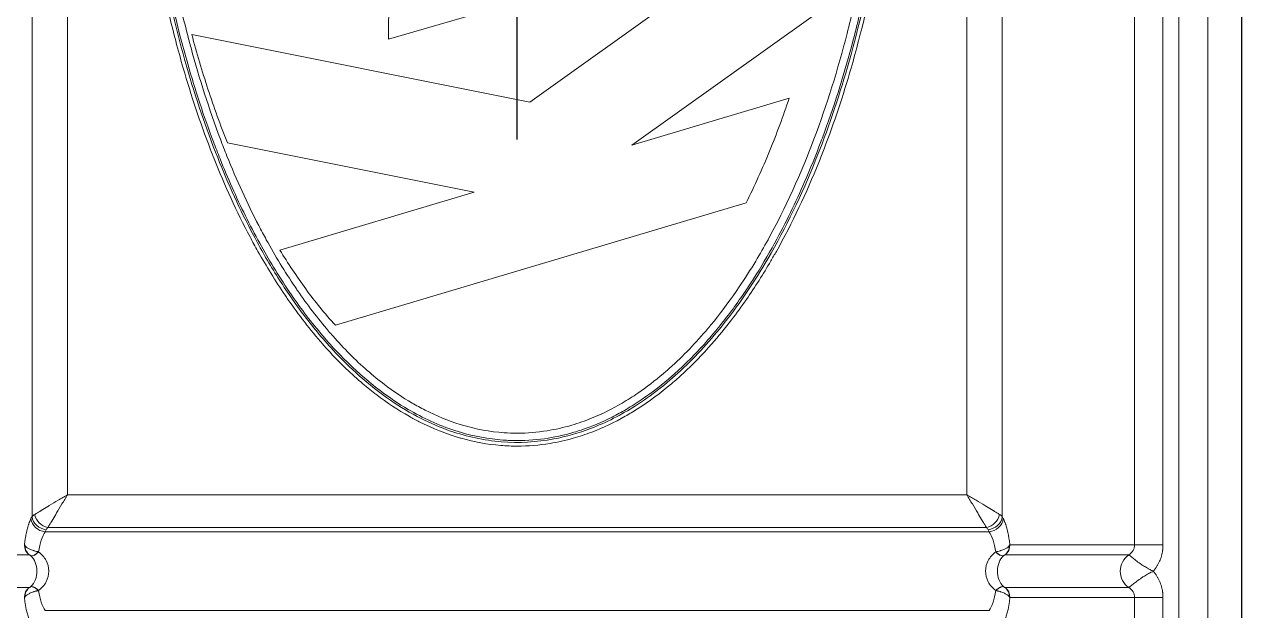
# Model space of a CAD drawing. Header units: millimetres. Extents: x 0 to 1486, y 0 to 1051.
# Drawn here: x 244.79 to 269.74, y 336.79 to 348.81 of the extents above; entities that cross this region are included whole.
import ezdxf

# ---------------------------------------------------------------- set-up
doc = ezdxf.new("R2010")
doc.units = ezdxf.units.MM
doc.header["$LTSCALE"] = 1.25
for name, color, linetype, lineweight, true_color in [('Sichtbare Kanten(DIN)', 7, 'Continuous', 25, 0x262659), ('Sichtbare tangentiale Kanten(DIN)', 7, 'Continuous', 15, 0x1a1a3e), ('Skizziergeometrie(DIN)', 7, 'Continuous', 9, 0x262659)]:
    doc.layers.add(name, color=color, linetype=linetype, lineweight=lineweight, true_color=true_color)

msp = doc.modelspace()

# ---------------------------------------------------------------- linework, layer by layer
at = {"layer": 'Sichtbare Kanten(DIN)'}
msp.add_line((269.738, 411.92), (269.738, 298.796), dxfattribs=at)
for centre, major_axis, ratio, start_param, end_param in [((245.03, 338.136), (0, -0.25), 0.970296, 4.712396, 5.654914), ((264.747, 338.136), (0, -0.25), 0.970296, 0.628271, 1.570789), ((245.077, 338.105), (-0.169, -0.184), 0.314992, 0.703155, 1.240368), ((264.699, 338.105), (0.169, -0.184), 0.314992, 5.042817, 5.580031), ((245.03, 337.061), (0, -0.25), 0.970296, 3.769864, 4.712382), ((245.077, 337.092), (0.169, -0.184), 0.314992, 1.901224, 2.441847), ((264.699, 337.092), (-0.169, -0.184), 0.314992, 3.841338, 4.381961), ((264.747, 337.061), (0, -0.25), 0.970296, 1.570803, 2.513321)]:
    msp.add_ellipse(centre, major_axis=major_axis, ratio=ratio, start_param=start_param, end_param=end_param, dxfattribs=at)
at = {"layer": 'Sichtbare tangentiale Kanten(DIN)'}
for p, q in [((268.454, 299.49), (268.454, 411.227)), ((269.045, 299.49), (269.045, 411.227)), ((267.544, 338.136), (267.544, 372.581)), ((268.126, 338.136), (268.126, 372.581)), ((244.945, 338.718), (244.945, 371.998)), ((264.832, 338.718), (264.832, 371.998)), ((245.672, 339.166), (245.672, 371.55)), ((264.104, 339.166), (264.104, 371.55)), ((245.672, 339.166), (264.104, 339.166)), ((244.945, 338.718), (244.923, 338.676)), ((264.832, 338.718), (264.853, 338.676)), ((245.236, 338.449), (245.214, 338.406)), ((245.214, 338.406), (264.562, 338.406)), ((245.268, 338.492), (264.508, 338.492)), ((264.541, 338.449), (264.562, 338.406)), ((267.544, 338.136), (264.989, 338.136)), ((268.126, 338.136), (267.544, 338.136)), ((242.354, 337.933), (244.887, 337.933)), ((267.423, 337.933), (264.889, 337.933)), ((244.887, 337.263), (242.354, 337.263)), ((264.889, 337.263), (267.423, 337.263)), ((264.989, 337.061), (267.544, 337.061)), ((267.544, 300.979), (267.544, 337.061)), ((267.544, 337.061), (268.126, 337.061)), ((268.126, 300.979), (268.126, 337.061)), ((245.214, 336.79), (264.562, 336.79))]:
    msp.add_line(p, q, dxfattribs=at)
msp.add_arc((267.659, 337.598), 0.41, 125.1797, 234.8203, dxfattribs=at)
for centre, major_axis, ratio, start_param, end_param in [((245.214, 338.676), (0.267, -0.136), 0.876427, 3.667962, 5.132177), ((245.726, 338.666), (-0.803, 0), 0.281851, 5.844325, 6.048636), ((245.236, 338.718), (0.267, -0.136), 0.876427, 3.667962, 5.132177), ((245.268, 338.762), (-0.212, 0.212), 0.822157, 0.88269, 2.258902), ((264.508, 338.762), (-0.212, -0.212), 0.822157, 0.88269, 2.258902), ((264.541, 338.718), (-0.267, -0.136), 0.876427, 1.151008, 2.615224), ((264.562, 338.676), (-0.267, -0.136), 0.876427, 1.151008, 2.615224), ((264.051, 338.666), (0.803, 0), 0.281851, 0.234549, 0.438861), ((245.346, 337.598), (0, 0.9), 0.332438, 0.455273, 1.114572), ((245.761, 338.397), (-0.539, 0), 0.439726, 5.869599, 6.063499), ((264.015, 338.397), (0.539, 0), 0.439726, 0.219686, 0.413587), ((264.431, 337.598), (0, 0.9), 0.332438, 5.168614, 5.827913), ((267.25, 338.136), (0.294, 0), 0.850826, 5.340455, 6.283036), ((245.077, 338.105), (-0.169, -0.184), 0.314992, 0.165941, 0.703155), ((264.699, 338.105), (0.169, -0.184), 0.314992, 5.580031, 6.117244), ((245.077, 337.092), (-0.169, 0.184), 0.314992, 5.58344, 6.117244), ((245.346, 337.598), (0, 0.9), 0.332438, 2.027023, 2.68632), ((264.431, 337.598), (0, 0.9), 0.332438, 3.596865, 4.256163), ((264.699, 337.092), (0.169, 0.184), 0.314992, 0.165941, 0.699745), ((267.25, 337.061), (-0.294, 0), 0.850826, 3.141742, 4.084323), ((245.054, 337.595), (-0.001, 1.197), 0.249407, 2.033422, 2.685728), ((264.723, 337.595), (0.001, 1.197), 0.249407, 3.597457, 4.249764)]:
    msp.add_ellipse(centre, major_axis=major_axis, ratio=ratio, start_param=start_param, end_param=end_param, dxfattribs=at)
for points, knots in [([(254.888, 370.555), (255.101, 370.555), (255.315, 370.538), (255.525, 370.505), (255.697, 370.478), (255.867, 370.441), (256.034, 370.394), (256.21, 370.344), (256.382, 370.284), (256.551, 370.214), (256.74, 370.135), (256.923, 370.045), (257.101, 369.945), (257.233, 369.87), (257.363, 369.79), (257.489, 369.705), (257.683, 369.573), (257.87, 369.43), (258.049, 369.279), (258.141, 369.201), (258.23, 369.121), (258.317, 369.04), (258.512, 368.857), (258.698, 368.665), (258.874, 368.464), (259.098, 368.21), (259.307, 367.944), (259.503, 367.668), (259.531, 367.628), (259.559, 367.588), (259.587, 367.548), (259.807, 367.23), (260.011, 366.901), (260.2, 366.564), (260.225, 366.52), (260.25, 366.476), (260.274, 366.432), (260.435, 366.137), (260.586, 365.836), (260.728, 365.531), (260.891, 365.178), (261.042, 364.82), (261.181, 364.457), (261.456, 363.742), (261.687, 363.01), (261.881, 362.27), (261.883, 362.264), (261.884, 362.258), (261.886, 362.252), (262.082, 361.503), (262.24, 360.745), (262.365, 359.981), (262.432, 359.576), (262.489, 359.169), (262.537, 358.761), (262.579, 358.401), (262.615, 358.039), (262.643, 357.677), (262.689, 357.098), (262.718, 356.517), (262.729, 355.936), (262.733, 355.743), (262.735, 355.551), (262.735, 355.359), (262.735, 354.638), (262.709, 353.918), (262.656, 353.2), (262.652, 353.147), (262.648, 353.093), (262.644, 353.04), (262.582, 352.269), (262.49, 351.5), (262.365, 350.736), (262.364, 350.728), (262.363, 350.72), (262.361, 350.713), (262.237, 349.957), (262.08, 349.206), (261.886, 348.466), (261.837, 348.279), (261.786, 348.093), (261.733, 347.908), (261.571, 347.35), (261.388, 346.798), (261.179, 346.256), (261.144, 346.163), (261.107, 346.07), (261.07, 345.977), (260.818, 345.352), (260.531, 344.741), (260.201, 344.153), (260.164, 344.088), (260.127, 344.024), (260.089, 343.959), (259.932, 343.69), (259.764, 343.426), (259.587, 343.169), (259.489, 343.028), (259.387, 342.888), (259.283, 342.752), (259.152, 342.581), (259.016, 342.415), (258.874, 342.253), (258.689, 342.043), (258.495, 341.841), (258.289, 341.651), (258.211, 341.579), (258.131, 341.508), (258.049, 341.439), (257.829, 341.253), (257.597, 341.08), (257.354, 340.925), (257.271, 340.872), (257.186, 340.821), (257.101, 340.773), (256.882, 340.649), (256.654, 340.541), (256.419, 340.451), (256.293, 340.403), (256.164, 340.36), (256.034, 340.323), (255.879, 340.279), (255.721, 340.244), (255.563, 340.218), (255.34, 340.181), (255.114, 340.162), (254.888, 340.162), (254.777, 340.162), (254.666, 340.167), (254.555, 340.176), (254.281, 340.198), (254.008, 340.248), (253.743, 340.323), (253.738, 340.324), (253.734, 340.326), (253.729, 340.327), (253.437, 340.41), (253.154, 340.524), (252.883, 340.661), (252.813, 340.697), (252.744, 340.734), (252.676, 340.773), (252.444, 340.904), (252.221, 341.052), (252.009, 341.213), (251.913, 341.286), (251.819, 341.361), (251.727, 341.439), (251.492, 341.638), (251.27, 341.853), (251.06, 342.078), (251.007, 342.136), (250.954, 342.194), (250.902, 342.253), (250.647, 342.544), (250.41, 342.851), (250.19, 343.169), (250.17, 343.198), (250.15, 343.227), (250.131, 343.256), (249.933, 343.547), (249.748, 343.847), (249.576, 344.153), (249.52, 344.252), (249.466, 344.351), (249.413, 344.451), (249.138, 344.969), (248.895, 345.503), (248.679, 346.048), (248.651, 346.117), (248.624, 346.186), (248.597, 346.256), (248.389, 346.798), (248.205, 347.35), (248.044, 347.908), (247.99, 348.093), (247.939, 348.279), (247.89, 348.466), (247.723, 349.105), (247.583, 349.751), (247.468, 350.402), (247.448, 350.513), (247.429, 350.625), (247.411, 350.736), (247.286, 351.5), (247.194, 352.269), (247.133, 353.04), (247.131, 353.068), (247.128, 353.097), (247.126, 353.125), (247.07, 353.868), (247.042, 354.613), (247.042, 355.359), (247.042, 355.43), (247.042, 355.5), (247.042, 355.571), (247.047, 356.274), (247.077, 356.977), (247.133, 357.677), (247.143, 357.808), (247.154, 357.938), (247.167, 358.068), (247.226, 358.708), (247.307, 359.347), (247.411, 359.981), (247.471, 360.344), (247.538, 360.707), (247.613, 361.067), (247.696, 361.464), (247.788, 361.859), (247.89, 362.252), (248.002, 362.678), (248.126, 363.102), (248.263, 363.521), (248.366, 363.837), (248.478, 364.151), (248.597, 364.461), (248.652, 364.603), (248.708, 364.744), (248.766, 364.884), (248.997, 365.444), (249.257, 365.991), (249.552, 366.52), (249.56, 366.535), (249.568, 366.549), (249.576, 366.564), (249.766, 366.901), (249.969, 367.23), (250.19, 367.548), (250.199, 367.562), (250.209, 367.576), (250.219, 367.59), (250.431, 367.893), (250.658, 368.186), (250.902, 368.464), (251.031, 368.61), (251.164, 368.752), (251.303, 368.889), (251.439, 369.024), (251.581, 369.154), (251.727, 369.279), (251.859, 369.391), (251.996, 369.498), (252.136, 369.599), (252.31, 369.724), (252.49, 369.84), (252.675, 369.945), (252.825, 370.029), (252.98, 370.107), (253.137, 370.176), (253.334, 370.262), (253.536, 370.335), (253.743, 370.394), (254.115, 370.499), (254.502, 370.555), (254.888, 370.555)], [0, 0, 0, 0, 0.639708, 0.639708, 0.639708, 1.160348, 1.160348, 1.160348, 1.708499, 1.708499, 1.708499, 2.321068, 2.321068, 2.321068, 2.777127, 2.777127, 2.777127, 3.481707, 3.481707, 3.481707, 3.840961, 3.840961, 3.840961, 4.642216, 4.642216, 4.642216, 5.656868, 5.656868, 5.656868, 5.802986, 5.802986, 5.802986, 6.963587, 6.963587, 6.963587, 7.114552, 7.114552, 7.114552, 8.124051, 8.124051, 8.124051, 9.289556, 9.289556, 9.289556, 11.587453, 11.587453, 11.587453, 11.605982, 11.605982, 11.605982, 13.927144, 13.927144, 13.927144, 15.159529, 15.159529, 15.159529, 16.248341, 16.248341, 16.248341, 17.992352, 17.992352, 17.992352, 18.569576, 18.569576, 18.569576, 20.730291, 20.730291, 20.730291, 20.890769, 20.890769, 20.890769, 23.211965, 23.211965, 23.211965, 23.235727, 23.235727, 23.235727, 25.53318, 25.53318, 25.53318, 26.112017, 26.112017, 26.112017, 27.854377, 27.854377, 27.854377, 28.153739, 28.153739, 28.153739, 30.175562, 30.175562, 30.175562, 30.399314, 30.399314, 30.399314, 31.336224, 31.336224, 31.336224, 31.85246, 31.85246, 31.85246, 32.496894, 32.496894, 32.496894, 33.336993, 33.336993, 33.336993, 33.657413, 33.657413, 33.657413, 34.522413, 34.522413, 34.522413, 34.818036, 34.818036, 34.818036, 35.57249, 35.57249, 35.57249, 35.978641, 35.978641, 35.978641, 36.461729, 36.461729, 36.461729, 37.139135, 37.139135, 37.139135, 37.472442, 37.472442, 37.472442, 38.299742, 38.299742, 38.299742, 38.313597, 38.313597, 38.313597, 39.224503, 39.224503, 39.224503, 39.460284, 39.460284, 39.460284, 40.259784, 40.259784, 40.259784, 40.620853, 40.620853, 40.620853, 41.545701, 41.545701, 41.545701, 41.781511, 41.781511, 41.781511, 42.942132, 42.942132, 42.942132, 43.047049, 43.047049, 43.047049, 44.102719, 44.102719, 44.102719, 44.442228, 44.442228, 44.442228, 46.200033, 46.200033, 46.200033, 46.423921, 46.423921, 46.423921, 48.166433, 48.166433, 48.166433, 48.745108, 48.745108, 48.745108, 50.727283, 50.727283, 50.727283, 51.066318, 51.066318, 51.066318, 53.387519, 53.387519, 53.387519, 53.473034, 53.473034, 53.473034, 55.708716, 55.708716, 55.708716, 55.921312, 55.921312, 55.921312, 58.029915, 58.029915, 58.029915, 58.421576, 58.421576, 58.421576, 60.351166, 60.351166, 60.351166, 61.455449, 61.455449, 61.455449, 62.672368, 62.672368, 62.672368, 63.995258, 63.995258, 63.995258, 64.993534, 64.993534, 64.993534, 65.448701, 65.448701, 65.448701, 67.264643, 67.264643, 67.264643, 67.314698, 67.314698, 67.314698, 68.475297, 68.475297, 68.475297, 68.525889, 68.525889, 68.525889, 69.636002, 69.636002, 69.636002, 70.220476, 70.220476, 70.220476, 70.796631, 70.796631, 70.796631, 71.316647, 71.316647, 71.316647, 71.957253, 71.957253, 71.957253, 72.473802, 72.473802, 72.473802, 73.117889, 73.117889, 73.117889, 74.278288, 74.278288, 74.278288, 74.278288]), ([(254.888, 370.479), (255.15, 370.479), (255.709, 370.423), (256.583, 370.153), (257.462, 369.669), (258.311, 368.978), (259.071, 368.15), (259.702, 367.267), (260.435, 366.031), (261.172, 364.387), (261.797, 362.402), (262.215, 360.516), (262.529, 358.426), (262.695, 355.982), (262.622, 353.127), (262.282, 350.43), (261.724, 348.024), (261.012, 345.928), (260.172, 344.164), (259.216, 342.733), (258.301, 341.718), (257.369, 340.984), (256.48, 340.525), (255.547, 340.257), (254.565, 340.203), (253.644, 340.403), (252.89, 340.726), (252.26, 341.105), (251.658, 341.581), (251.054, 342.176), (250.485, 342.865), (249.944, 343.659), (249.339, 344.713), (248.695, 346.129), (248.056, 348.019), (247.505, 350.375), (247.174, 352.944), (247.085, 355.597), (247.213, 358.168), (247.59, 360.82), (248.182, 363.145), (248.883, 365.031), (249.494, 366.298), (250.11, 367.317), (250.683, 368.112), (251.408, 368.924), (252.233, 369.617), (253.183, 370.15), (254.051, 370.423), (254.641, 370.479), (254.888, 370.479)], [0, 0, 0, 0, 0.801473, 1.708499, 2.777127, 3.840961, 5.018658, 6.172353, 7.114552, 9.351003, 11.587453, 13.373491, 15.159529, 17.94491, 20.730291, 23.740723, 26.112017, 28.153739, 30.399314, 31.987116, 33.336993, 34.522413, 35.57249, 36.368743, 37.472442, 38.554664, 39.224503, 39.965544, 40.78815, 41.545701, 42.532728, 43.487478, 44.442228, 46.200033, 48.166433, 50.445565, 53.473034, 55.947305, 58.421576, 61.208417, 63.995258, 65.629951, 67.264643, 68.228999, 69.222094, 70.220476, 71.519845, 72.473802, 73.523577, 74.278288, 74.278288, 74.278288, 74.278288]), ([(254.888, 370.443), (255.281, 370.443), (255.674, 370.382), (256.05, 370.272), (256.22, 370.222), (256.387, 370.161), (256.55, 370.092), (256.746, 370.008), (256.937, 369.911), (257.121, 369.804), (257.236, 369.736), (257.349, 369.664), (257.459, 369.589), (257.669, 369.445), (257.87, 369.287), (258.061, 369.12), (258.103, 369.083), (258.146, 369.045), (258.187, 369.007), (258.43, 368.784), (258.658, 368.546), (258.871, 368.296), (258.932, 368.225), (258.992, 368.153), (259.051, 368.08), (259.233, 367.853), (259.404, 367.619), (259.566, 367.379), (259.616, 367.305), (259.665, 367.23), (259.714, 367.155), (259.872, 366.908), (260.022, 366.655), (260.164, 366.398), (260.171, 366.385), (260.178, 366.372), (260.186, 366.358), (260.341, 366.074), (260.486, 365.784), (260.622, 365.491), (260.786, 365.139), (260.936, 364.782), (261.075, 364.42), (261.088, 364.386), (261.101, 364.351), (261.114, 364.316), (261.238, 363.989), (261.352, 363.659), (261.458, 363.326), (261.583, 362.933), (261.697, 362.536), (261.8, 362.137), (261.86, 361.903), (261.916, 361.668), (261.969, 361.432), (262.083, 360.925), (262.181, 360.415), (262.264, 359.902), (262.285, 359.77), (262.306, 359.638), (262.325, 359.505), (262.416, 358.885), (262.485, 358.262), (262.534, 357.637), (262.589, 356.932), (262.618, 356.224), (262.622, 355.517), (262.622, 355.464), (262.622, 355.411), (262.622, 355.359), (262.622, 354.598), (262.593, 353.838), (262.534, 353.08), (262.521, 352.915), (262.506, 352.749), (262.491, 352.583), (262.434, 351.992), (262.359, 351.402), (262.264, 350.815), (262.203, 350.435), (262.133, 350.055), (262.054, 349.678), (261.978, 349.31), (261.893, 348.944), (261.8, 348.58), (261.638, 347.952), (261.45, 347.329), (261.231, 346.718), (261.193, 346.612), (261.154, 346.506), (261.114, 346.401), (261.01, 346.125), (260.899, 345.851), (260.781, 345.579), (260.596, 345.155), (260.394, 344.737), (260.17, 344.331), (260.168, 344.327), (260.166, 344.323), (260.164, 344.319), (260.028, 344.072), (259.885, 343.83), (259.733, 343.592), (259.678, 343.507), (259.623, 343.422), (259.566, 343.339), (259.402, 343.096), (259.228, 342.859), (259.044, 342.629), (258.987, 342.559), (258.929, 342.49), (258.871, 342.421), (258.664, 342.179), (258.444, 341.948), (258.21, 341.731), (258.161, 341.686), (258.111, 341.641), (258.061, 341.597), (257.866, 341.427), (257.662, 341.268), (257.448, 341.122), (257.341, 341.049), (257.232, 340.98), (257.121, 340.914), (257.027, 340.86), (256.932, 340.808), (256.836, 340.759), (256.63, 340.655), (256.418, 340.565), (256.199, 340.492), (256.15, 340.475), (256.1, 340.46), (256.05, 340.445), (255.878, 340.394), (255.703, 340.354), (255.526, 340.326), (255.315, 340.292), (255.102, 340.275), (254.888, 340.275), (254.79, 340.275), (254.691, 340.278), (254.593, 340.286), (254.299, 340.308), (254.008, 340.362), (253.726, 340.445), (253.71, 340.45), (253.693, 340.455), (253.677, 340.46), (253.339, 340.564), (253.015, 340.709), (252.71, 340.883), (252.692, 340.893), (252.674, 340.904), (252.656, 340.914), (252.455, 341.032), (252.263, 341.162), (252.078, 341.302), (251.954, 341.396), (251.833, 341.495), (251.716, 341.597), (251.648, 341.656), (251.582, 341.717), (251.516, 341.778), (251.301, 341.981), (251.098, 342.196), (250.907, 342.42), (250.676, 342.69), (250.462, 342.972), (250.262, 343.263), (250.245, 343.288), (250.227, 343.313), (250.21, 343.339), (250.101, 343.5), (249.996, 343.665), (249.894, 343.832), (249.797, 343.992), (249.703, 344.155), (249.613, 344.319), (249.51, 344.505), (249.412, 344.693), (249.318, 344.883), (249.129, 345.266), (248.957, 345.656), (248.798, 346.051), (248.752, 346.167), (248.706, 346.284), (248.662, 346.401), (248.464, 346.926), (248.289, 347.459), (248.135, 347.998), (248.08, 348.191), (248.027, 348.385), (247.977, 348.58), (247.856, 349.049), (247.75, 349.522), (247.658, 349.997), (247.605, 350.269), (247.556, 350.542), (247.512, 350.815), (247.391, 351.566), (247.302, 352.322), (247.242, 353.08), (247.222, 353.336), (247.206, 353.593), (247.193, 353.849), (247.167, 354.352), (247.154, 354.855), (247.154, 355.359), (247.154, 355.752), (247.162, 356.146), (247.178, 356.54), (247.192, 356.906), (247.214, 357.272), (247.243, 357.637), (247.284, 358.167), (247.34, 358.695), (247.411, 359.221), (247.442, 359.449), (247.476, 359.676), (247.512, 359.902), (247.592, 360.393), (247.685, 360.881), (247.792, 361.366), (247.85, 361.624), (247.911, 361.881), (247.977, 362.137), (248.092, 362.585), (248.221, 363.03), (248.365, 363.47), (248.457, 363.754), (248.556, 364.036), (248.662, 364.316), (248.693, 364.399), (248.725, 364.481), (248.758, 364.564), (248.9, 364.924), (249.053, 365.281), (249.22, 365.632), (249.344, 365.891), (249.474, 366.147), (249.613, 366.398), (249.669, 366.5), (249.726, 366.601), (249.785, 366.702), (249.914, 366.922), (250.049, 367.139), (250.192, 367.352), (250.198, 367.361), (250.204, 367.37), (250.21, 367.379), (250.347, 367.582), (250.491, 367.781), (250.643, 367.975), (250.728, 368.084), (250.815, 368.191), (250.905, 368.297), (251.094, 368.517), (251.293, 368.728), (251.504, 368.928), (251.574, 368.993), (251.644, 369.058), (251.716, 369.12), (251.899, 369.281), (252.091, 369.432), (252.292, 369.571), (252.41, 369.653), (252.531, 369.731), (252.655, 369.804), (252.825, 369.903), (253, 369.993), (253.18, 370.072), (253.357, 370.15), (253.54, 370.217), (253.726, 370.272), (253.867, 370.313), (254.01, 370.348), (254.154, 370.374), (254.396, 370.419), (254.642, 370.443), (254.888, 370.443)], [0, 0, 0, 0, 1.13436, 1.13436, 1.13436, 1.648132, 1.648132, 1.648132, 2.268893, 2.268893, 2.268893, 2.658644, 2.658644, 2.658644, 3.403508, 3.403508, 3.403508, 3.570243, 3.570243, 3.570243, 4.538009, 4.538009, 4.538009, 4.814995, 4.814995, 4.814995, 5.672522, 5.672522, 5.672522, 5.936787, 5.936787, 5.936787, 6.807049, 6.807049, 6.807049, 6.85221, 6.85221, 6.85221, 7.813767, 7.813767, 7.813767, 8.965202, 8.965202, 8.965202, 9.076064, 9.076064, 9.076064, 10.116636, 10.116636, 10.116636, 11.345066, 11.345066, 11.345066, 12.065149, 12.065149, 12.065149, 13.614093, 13.614093, 13.614093, 14.013663, 14.013663, 14.013663, 15.88308, 15.88308, 15.88308, 17.995019, 17.995019, 17.995019, 18.152131, 18.152131, 18.152131, 20.421151, 20.421151, 20.421151, 20.917399, 20.917399, 20.917399, 22.690238, 22.690238, 22.690238, 23.83978, 23.83978, 23.83978, 24.959232, 24.959232, 24.959232, 26.893631, 26.893631, 26.893631, 27.228211, 27.228211, 27.228211, 28.107348, 28.107348, 28.107348, 29.483886, 29.483886, 29.483886, 29.497213, 29.497213, 29.497213, 30.332062, 30.332062, 30.332062, 30.631736, 30.631736, 30.631736, 31.500075, 31.500075, 31.500075, 31.766262, 31.766262, 31.766262, 32.704434, 32.704434, 32.704434, 32.900755, 32.900755, 32.900755, 33.658217, 33.658217, 33.658217, 34.035302, 34.035302, 34.035302, 34.350766, 34.350766, 34.350766, 35.019428, 35.019428, 35.019428, 35.169775, 35.169775, 35.169775, 35.688089, 35.688089, 35.688089, 36.304253, 36.304253, 36.304253, 36.588432, 36.588432, 36.588432, 37.438768, 37.438768, 37.438768, 37.488776, 37.488776, 37.488776, 38.512582, 38.512582, 38.512582, 38.573276, 38.573276, 38.573276, 39.250927, 39.250927, 39.250927, 39.707763, 39.707763, 39.707763, 39.971507, 39.971507, 39.971507, 40.840853, 40.840853, 40.840853, 41.886498, 41.886498, 41.886498, 41.976802, 41.976802, 41.976802, 42.555048, 42.555048, 42.555048, 43.111289, 43.111289, 43.111289, 43.74126, 43.74126, 43.74126, 45.007841, 45.007841, 45.007841, 45.380295, 45.380295, 45.380295, 47.050279, 47.050279, 47.050279, 47.649332, 47.649332, 47.649332, 49.092716, 49.092716, 49.092716, 49.918292, 49.918292, 49.918292, 52.18734, 52.18734, 52.18734, 52.954306, 52.954306, 52.954306, 54.456398, 54.456398, 54.456398, 55.632024, 55.632024, 55.632024, 56.72542, 56.72542, 56.72542, 58.309742, 58.309742, 58.309742, 58.994445, 58.994445, 58.994445, 60.475949, 60.475949, 60.475949, 61.263459, 61.263459, 61.263459, 62.642156, 62.642156, 62.642156, 63.532468, 63.532468, 63.532468, 63.795658, 63.795658, 63.795658, 64.94916, 64.94916, 64.94916, 65.801482, 65.801482, 65.801482, 66.146102, 66.146102, 66.146102, 66.904062, 66.904062, 66.904062, 66.935983, 66.935983, 66.935983, 67.662022, 67.662022, 67.662022, 68.070543, 68.070543, 68.070543, 68.924954, 68.924954, 68.924954, 69.205049, 69.205049, 69.205049, 69.919449, 69.919449, 69.919449, 70.33964, 70.33964, 70.33964, 70.911285, 70.911285, 70.911285, 71.474241, 71.474241, 71.474241, 71.898749, 71.898749, 71.898749, 72.608523, 72.608523, 72.608523, 72.608523]), ([(254.888, 370.289), (255.095, 370.289), (255.302, 370.272), (255.506, 370.239), (255.675, 370.212), (255.843, 370.174), (256.007, 370.125), (256.171, 370.077), (256.332, 370.018), (256.49, 369.951), (256.68, 369.87), (256.865, 369.776), (257.044, 369.671), (257.156, 369.606), (257.265, 369.536), (257.372, 369.463), (257.577, 369.322), (257.773, 369.168), (257.96, 369.005), (258.002, 368.968), (258.043, 368.931), (258.084, 368.894), (258.318, 368.679), (258.538, 368.449), (258.745, 368.208), (258.748, 368.205), (258.751, 368.201), (258.755, 368.197), (258.949, 367.97), (259.132, 367.732), (259.305, 367.488), (259.35, 367.423), (259.395, 367.359), (259.439, 367.293), (259.651, 366.98), (259.847, 366.656), (260.03, 366.325), (260.037, 366.311), (260.044, 366.298), (260.051, 366.285), (260.18, 366.05), (260.301, 365.811), (260.416, 365.569), (260.573, 365.24), (260.718, 364.906), (260.853, 364.567), (260.893, 364.466), (260.932, 364.364), (260.971, 364.262), (261.094, 363.938), (261.207, 363.61), (261.312, 363.279), (261.437, 362.889), (261.549, 362.495), (261.651, 362.099), (261.701, 361.906), (261.748, 361.713), (261.792, 361.52), (261.918, 360.976), (262.024, 360.428), (262.113, 359.878), (262.134, 359.746), (262.154, 359.615), (262.174, 359.483), (262.264, 358.866), (262.333, 358.247), (262.381, 357.626), (262.436, 356.924), (262.465, 356.22), (262.469, 355.516), (262.469, 355.463), (262.469, 355.411), (262.469, 355.359), (262.469, 354.602), (262.44, 353.846), (262.381, 353.092), (262.369, 352.932), (262.355, 352.772), (262.34, 352.612), (262.283, 352.019), (262.208, 351.428), (262.113, 350.839), (262.052, 350.461), (261.982, 350.084), (261.904, 349.709), (261.828, 349.344), (261.744, 348.98), (261.651, 348.619), (261.463, 347.886), (261.238, 347.163), (260.971, 346.455), (260.704, 345.747), (260.394, 345.055), (260.03, 344.393), (259.948, 344.245), (259.864, 344.098), (259.777, 343.953), (259.669, 343.774), (259.557, 343.598), (259.439, 343.424), (259.277, 343.185), (259.106, 342.951), (258.924, 342.726), (258.869, 342.656), (258.812, 342.588), (258.754, 342.521), (258.508, 342.233), (258.244, 341.961), (257.96, 341.712), (257.934, 341.69), (257.908, 341.668), (257.883, 341.646), (257.716, 341.505), (257.542, 341.371), (257.362, 341.248), (257.258, 341.177), (257.152, 341.11), (257.043, 341.046), (256.841, 340.928), (256.631, 340.823), (256.415, 340.735), (256.281, 340.681), (256.145, 340.633), (256.007, 340.592), (255.841, 340.543), (255.672, 340.504), (255.502, 340.477), (255.299, 340.444), (255.094, 340.428), (254.888, 340.428), (254.798, 340.428), (254.709, 340.431), (254.619, 340.437), (254.332, 340.457), (254.046, 340.51), (253.77, 340.592), (253.754, 340.597), (253.738, 340.601), (253.722, 340.606), (253.474, 340.683), (253.233, 340.782), (253.002, 340.899), (252.911, 340.946), (252.821, 340.995), (252.733, 341.046), (252.538, 341.161), (252.351, 341.287), (252.171, 341.424), (252.049, 341.516), (251.931, 341.612), (251.817, 341.712), (251.567, 341.931), (251.333, 342.167), (251.114, 342.415), (251.083, 342.45), (251.052, 342.485), (251.022, 342.521), (250.796, 342.785), (250.585, 343.063), (250.388, 343.35), (250.371, 343.375), (250.354, 343.399), (250.337, 343.424), (250.125, 343.738), (249.929, 344.061), (249.747, 344.393), (249.694, 344.488), (249.643, 344.584), (249.592, 344.681), (249.351, 345.145), (249.135, 345.622), (248.94, 346.108), (248.894, 346.223), (248.849, 346.339), (248.805, 346.455), (248.574, 347.068), (248.375, 347.692), (248.203, 348.324), (248.177, 348.422), (248.151, 348.52), (248.125, 348.619), (248.005, 349.085), (247.9, 349.554), (247.808, 350.027), (247.755, 350.297), (247.707, 350.568), (247.663, 350.839), (247.543, 351.586), (247.454, 352.338), (247.395, 353.092), (247.336, 353.846), (247.307, 354.602), (247.307, 355.359), (247.307, 355.706), (247.313, 356.054), (247.326, 356.402), (247.34, 356.81), (247.363, 357.218), (247.395, 357.625), (247.436, 358.152), (247.492, 358.677), (247.563, 359.201), (247.594, 359.427), (247.627, 359.653), (247.664, 359.878), (247.751, 360.419), (247.855, 360.957), (247.977, 361.491), (248.024, 361.694), (248.073, 361.897), (248.125, 362.099), (248.24, 362.544), (248.368, 362.985), (248.51, 363.422), (248.602, 363.704), (248.701, 363.984), (248.805, 364.262), (248.873, 364.441), (248.943, 364.618), (249.016, 364.795), (249.232, 365.317), (249.475, 365.829), (249.747, 366.325), (249.802, 366.425), (249.859, 366.525), (249.917, 366.624), (250.05, 366.852), (250.19, 367.075), (250.337, 367.293), (250.401, 367.387), (250.466, 367.481), (250.532, 367.573), (250.687, 367.788), (250.85, 367.996), (251.022, 368.197), (251.207, 368.413), (251.403, 368.621), (251.61, 368.817), (251.677, 368.881), (251.746, 368.944), (251.817, 369.005), (251.996, 369.162), (252.183, 369.31), (252.379, 369.445), (252.494, 369.525), (252.612, 369.601), (252.733, 369.671), (252.897, 369.768), (253.067, 369.855), (253.241, 369.932), (253.413, 370.007), (253.59, 370.072), (253.77, 370.125), (253.905, 370.165), (254.043, 370.198), (254.182, 370.224), (254.415, 370.267), (254.652, 370.289), (254.888, 370.289)], [0, 0, 0, 0, 0.620901, 0.620901, 0.620901, 1.134291, 1.134291, 1.134291, 1.648132, 1.648132, 1.648132, 2.268896, 2.268896, 2.268896, 2.658644, 2.658644, 2.658644, 3.403509, 3.403509, 3.403509, 3.570243, 3.570243, 3.570243, 4.522872, 4.522872, 4.522872, 4.538033, 4.538033, 4.538033, 5.435647, 5.435647, 5.435647, 5.672526, 5.672526, 5.672526, 6.807049, 6.807049, 6.807049, 6.85221, 6.85221, 6.85221, 7.65563, 7.65563, 7.65563, 8.748582, 8.748582, 8.748582, 9.07605, 9.07605, 9.07605, 10.116636, 10.116636, 10.116636, 11.345061, 11.345061, 11.345061, 11.940907, 11.940907, 11.940907, 13.614094, 13.614094, 13.614094, 14.013663, 14.013663, 14.013663, 15.883041, 15.883041, 15.883041, 17.995019, 17.995019, 17.995019, 18.152131, 18.152131, 18.152131, 20.421151, 20.421151, 20.421151, 20.902488, 20.902488, 20.902488, 22.690208, 22.690208, 22.690208, 23.83978, 23.83978, 23.83978, 24.959232, 24.959232, 24.959232, 27.228332, 27.228332, 27.228332, 29.497264, 29.497264, 29.497264, 30.004132, 30.004132, 30.004132, 30.631822, 30.631822, 30.631822, 31.500075, 31.500075, 31.500075, 31.766262, 31.766262, 31.766262, 32.900744, 32.900744, 32.900744, 33.002604, 33.002604, 33.002604, 33.658217, 33.658217, 33.658217, 34.035386, 34.035386, 34.035386, 34.737409, 34.737409, 34.737409, 35.169886, 35.169886, 35.169886, 35.688089, 35.688089, 35.688089, 36.304254, 36.304254, 36.304254, 36.573387, 36.573387, 36.573387, 37.438768, 37.438768, 37.438768, 37.488776, 37.488776, 37.488776, 38.267108, 38.267108, 38.267108, 38.573188, 38.573188, 38.573188, 39.250927, 39.250927, 39.250927, 39.707618, 39.707618, 39.707618, 40.702482, 40.702482, 40.702482, 40.842288, 40.842288, 40.842288, 41.886498, 41.886498, 41.886498, 41.976801, 41.976801, 41.976801, 43.111293, 43.111293, 43.111293, 43.438274, 43.438274, 43.438274, 45.007841, 45.007841, 45.007841, 45.380294, 45.380294, 45.380294, 47.344178, 47.344178, 47.344178, 47.649338, 47.649338, 47.649338, 49.092716, 49.092716, 49.092716, 49.918319, 49.918319, 49.918319, 52.187343, 52.187343, 52.187343, 54.456392, 54.456392, 54.456392, 55.49965, 55.49965, 55.49965, 56.725435, 56.725435, 56.725435, 58.309742, 58.309742, 58.309742, 58.994439, 58.994439, 58.994439, 60.637765, 60.637765, 60.637765, 61.26347, 61.26347, 61.26347, 62.642156, 62.642156, 62.642156, 63.532496, 63.532496, 63.532496, 64.10511, 64.10511, 64.10511, 65.801507, 65.801507, 65.801507, 66.146102, 66.146102, 66.146102, 66.936006, 66.936006, 66.936006, 67.277478, 67.277478, 67.277478, 68.070691, 68.070691, 68.070691, 68.924954, 68.924954, 68.924954, 69.205049, 69.205049, 69.205049, 69.919449, 69.919449, 69.919449, 70.339628, 70.339628, 70.339628, 70.911285, 70.911285, 70.911285, 71.474194, 71.474194, 71.474194, 71.898749, 71.898749, 71.898749, 72.608523, 72.608523, 72.608523, 72.608523]), ([(244.999, 338.762), (245.008, 338.767), (245.017, 338.773), (245.028, 338.779), (245.038, 338.785), (245.049, 338.792), (245.06, 338.798), (245.079, 338.81), (245.099, 338.822), (245.12, 338.834), (245.124, 338.837), (245.128, 338.839), (245.132, 338.842), (245.175, 338.868), (245.222, 338.896), (245.27, 338.925), (245.28, 338.931), (245.29, 338.936), (245.299, 338.942), (245.358, 338.978), (245.42, 339.015), (245.482, 339.052), (245.514, 339.071), (245.545, 339.09), (245.577, 339.109), (245.593, 339.118), (245.609, 339.128), (245.625, 339.137), (245.64, 339.147), (245.656, 339.156), (245.672, 339.166)], [0, 0, 0, 0, 0.0583903, 0.0583903, 0.0583903, 0.1166231, 0.1166231, 0.1166231, 0.2137311, 0.2137311, 0.2137311, 0.233069, 0.233069, 0.233069, 0.4274621, 0.4274621, 0.4274621, 0.4661163, 0.4661163, 0.4661163, 0.6989275, 0.6989275, 0.6989275, 0.8156207, 0.8156207, 0.8156207, 0.8739806, 0.8739806, 0.8739806, 0.9322842, 0.9322842, 0.9322842, 0.9322842]), ([(245.268, 338.492), (245.274, 338.501), (245.279, 338.511), (245.285, 338.521), (245.292, 338.532), (245.298, 338.542), (245.305, 338.554), (245.316, 338.572), (245.328, 338.592), (245.341, 338.613), (245.343, 338.618), (245.346, 338.622), (245.348, 338.626), (245.374, 338.669), (245.402, 338.715), (245.431, 338.764), (245.437, 338.774), (245.443, 338.783), (245.449, 338.793), (245.484, 338.852), (245.521, 338.913), (245.558, 338.976), (245.577, 339.007), (245.596, 339.039), (245.615, 339.071), (245.625, 339.086), (245.634, 339.102), (245.644, 339.118), (245.653, 339.134), (245.663, 339.15), (245.672, 339.166)], [0, 0, 0, 0, 0.0583903, 0.0583903, 0.0583903, 0.1166231, 0.1166231, 0.1166231, 0.2137311, 0.2137311, 0.2137311, 0.233069, 0.233069, 0.233069, 0.4274621, 0.4274621, 0.4274621, 0.4661163, 0.4661163, 0.4661163, 0.6989275, 0.6989275, 0.6989275, 0.8156207, 0.8156207, 0.8156207, 0.8739806, 0.8739806, 0.8739806, 0.9322842, 0.9322842, 0.9322842, 0.9322842]), ([(264.508, 338.492), (264.503, 338.501), (264.497, 338.511), (264.491, 338.521), (264.485, 338.532), (264.478, 338.542), (264.472, 338.554), (264.461, 338.572), (264.449, 338.592), (264.436, 338.613), (264.433, 338.618), (264.431, 338.622), (264.428, 338.626), (264.403, 338.669), (264.375, 338.715), (264.345, 338.764), (264.34, 338.774), (264.334, 338.783), (264.328, 338.793), (264.292, 338.852), (264.256, 338.913), (264.218, 338.976), (264.199, 339.007), (264.18, 339.039), (264.161, 339.071), (264.152, 339.086), (264.142, 339.102), (264.133, 339.118), (264.123, 339.134), (264.114, 339.15), (264.104, 339.166)], [0, 0, 0, 0, 0.0583903, 0.0583903, 0.0583903, 0.1166231, 0.1166231, 0.1166231, 0.213731, 0.213731, 0.213731, 0.233069, 0.233069, 0.233069, 0.4274621, 0.4274621, 0.4274621, 0.4661163, 0.4661163, 0.4661163, 0.6989275, 0.6989275, 0.6989275, 0.8156207, 0.8156207, 0.8156207, 0.8739806, 0.8739806, 0.8739806, 0.9322842, 0.9322842, 0.9322842, 0.9322842]), ([(264.778, 338.762), (264.769, 338.767), (264.759, 338.773), (264.749, 338.779), (264.739, 338.785), (264.728, 338.792), (264.717, 338.798), (264.698, 338.81), (264.678, 338.822), (264.657, 338.834), (264.653, 338.837), (264.648, 338.839), (264.644, 338.842), (264.601, 338.868), (264.555, 338.896), (264.506, 338.925), (264.497, 338.931), (264.487, 338.936), (264.477, 338.942), (264.418, 338.978), (264.357, 339.015), (264.294, 339.052), (264.263, 339.071), (264.231, 339.09), (264.2, 339.109), (264.184, 339.118), (264.168, 339.128), (264.152, 339.137), (264.136, 339.147), (264.12, 339.156), (264.104, 339.166)], [0, 0, 0, 0, 0.0583903, 0.0583903, 0.0583903, 0.1166231, 0.1166231, 0.1166231, 0.213731, 0.213731, 0.213731, 0.233069, 0.233069, 0.233069, 0.4274621, 0.4274621, 0.4274621, 0.4661163, 0.4661163, 0.4661163, 0.6989275, 0.6989275, 0.6989275, 0.8156207, 0.8156207, 0.8156207, 0.8739806, 0.8739806, 0.8739806, 0.9322842, 0.9322842, 0.9322842, 0.9322842]), ([(244.787, 338.136), (244.79, 338.16), (244.793, 338.183), (244.797, 338.206), (244.8, 338.229), (244.803, 338.251), (244.807, 338.272), (244.808, 338.28), (244.81, 338.288), (244.811, 338.296), (244.813, 338.309), (244.816, 338.322), (244.818, 338.335), (244.822, 338.356), (244.827, 338.376), (244.831, 338.395), (244.835, 338.414), (244.84, 338.433), (244.844, 338.451), (244.849, 338.47), (244.854, 338.487), (244.858, 338.504), (244.863, 338.521), (244.868, 338.538), (244.874, 338.553), (244.876, 338.561), (244.878, 338.568), (244.881, 338.575), (244.884, 338.583), (244.886, 338.591), (244.889, 338.599), (244.895, 338.613), (244.9, 338.627), (244.906, 338.639), (244.911, 338.652), (244.917, 338.664), (244.923, 338.676)], [-7.0667013, -7.0667013, -7.0667013, -7.0667013, -6.9851631, -6.9851631, -6.9851631, -6.9063529, -6.9063529, -6.9063529, -6.8774267, -6.8774267, -6.8774267, -6.8275427, -6.8275427, -6.8275427, -6.7487325, -6.7487325, -6.7487325, -6.6699223, -6.6699223, -6.6699223, -6.5911121, -6.5911121, -6.5911121, -6.5123019, -6.5123019, -6.5123019, -6.4763893, -6.4763893, -6.4763893, -6.4334917, -6.4334917, -6.4334917, -6.3546815, -6.3546815, -6.3546815, -6.2758713, -6.2758713, -6.2758713, -6.2758713]), ([(264.989, 338.136), (264.986, 338.16), (264.983, 338.183), (264.98, 338.206), (264.977, 338.229), (264.973, 338.251), (264.969, 338.272), (264.968, 338.28), (264.967, 338.288), (264.965, 338.296), (264.963, 338.309), (264.961, 338.322), (264.958, 338.335), (264.954, 338.356), (264.95, 338.376), (264.946, 338.395), (264.941, 338.414), (264.937, 338.433), (264.932, 338.451), (264.928, 338.47), (264.923, 338.487), (264.918, 338.504), (264.913, 338.521), (264.908, 338.538), (264.903, 338.553), (264.901, 338.561), (264.898, 338.568), (264.896, 338.575), (264.893, 338.583), (264.89, 338.591), (264.887, 338.599), (264.882, 338.613), (264.876, 338.627), (264.871, 338.639), (264.865, 338.652), (264.859, 338.664), (264.853, 338.676)], [-3.2514067, -3.2514067, -3.2514067, -3.2514067, -3.1698686, -3.1698686, -3.1698686, -3.0910584, -3.0910584, -3.0910584, -3.0621321, -3.0621321, -3.0621321, -3.0122481, -3.0122481, -3.0122481, -2.9334379, -2.9334379, -2.9334379, -2.8546277, -2.8546277, -2.8546277, -2.7758175, -2.7758175, -2.7758175, -2.6970073, -2.6970073, -2.6970073, -2.6610947, -2.6610947, -2.6610947, -2.6181971, -2.6181971, -2.6181971, -2.5393869, -2.5393869, -2.5393869, -2.4605767, -2.4605767, -2.4605767, -2.4605767]), ([(245.077, 337.995), (245.07, 337.996), (245.063, 337.997), (245.056, 337.999), (245.049, 338.001), (245.041, 338.002), (245.034, 338.004), (245.019, 338.008), (245.003, 338.012), (244.988, 338.017), (244.982, 338.019), (244.977, 338.021), (244.971, 338.022), (244.946, 338.031), (244.921, 338.041), (244.898, 338.052), (244.888, 338.056), (244.879, 338.061), (244.87, 338.066), (244.853, 338.075), (244.839, 338.085), (244.827, 338.094), (244.823, 338.097), (244.82, 338.099), (244.817, 338.102), (244.811, 338.107), (244.807, 338.111), (244.802, 338.116), (244.799, 338.119), (244.796, 338.123), (244.794, 338.126), (244.791, 338.129), (244.789, 338.132), (244.787, 338.136)], [0, 0, 0, 0, 0.0254049, 0.0254049, 0.0254049, 0.0508108, 0.0508108, 0.0508108, 0.1015565, 0.1015565, 0.1015565, 0.1196967, 0.1196967, 0.1196967, 0.2030972, 0.2030972, 0.2030972, 0.2393934, 0.2393934, 0.2393934, 0.3046278, 0.3046278, 0.3046278, 0.3227865, 0.3227865, 0.3227865, 0.3553827, 0.3553827, 0.3553827, 0.380761, 0.380761, 0.380761, 0.4061752, 0.4061752, 0.4061752, 0.4061752]), ([(264.699, 337.995), (264.706, 337.996), (264.713, 337.997), (264.721, 337.999), (264.728, 338.001), (264.735, 338.002), (264.743, 338.004), (264.758, 338.008), (264.773, 338.012), (264.789, 338.017), (264.794, 338.019), (264.799, 338.021), (264.805, 338.022), (264.83, 338.031), (264.855, 338.041), (264.878, 338.052), (264.888, 338.056), (264.898, 338.061), (264.907, 338.066), (264.923, 338.075), (264.938, 338.085), (264.95, 338.094), (264.953, 338.097), (264.957, 338.099), (264.96, 338.102), (264.965, 338.107), (264.97, 338.111), (264.974, 338.116), (264.977, 338.119), (264.98, 338.123), (264.983, 338.126), (264.985, 338.129), (264.988, 338.132), (264.989, 338.136)], [0, 0, 0, 0, 0.0254049, 0.0254049, 0.0254049, 0.0508108, 0.0508108, 0.0508108, 0.1015565, 0.1015565, 0.1015565, 0.1196967, 0.1196967, 0.1196967, 0.2030972, 0.2030972, 0.2030972, 0.2393934, 0.2393934, 0.2393934, 0.3046278, 0.3046278, 0.3046278, 0.3227865, 0.3227865, 0.3227865, 0.3553827, 0.3553827, 0.3553827, 0.380761, 0.380761, 0.380761, 0.4061752, 0.4061752, 0.4061752, 0.4061752]), ([(267.929, 337.598), (267.955, 337.63), (267.98, 337.664), (268.002, 337.7), (268.012, 337.716), (268.021, 337.733), (268.03, 337.75), (268.039, 337.767), (268.048, 337.784), (268.055, 337.801), (268.071, 337.837), (268.084, 337.873), (268.094, 337.909), (268.097, 337.919), (268.099, 337.928), (268.102, 337.937), (268.104, 337.946), (268.106, 337.956), (268.108, 337.965), (268.112, 337.984), (268.115, 338.003), (268.118, 338.021), (268.119, 338.026), (268.119, 338.031), (268.12, 338.036), (268.122, 338.05), (268.123, 338.064), (268.124, 338.078), (268.125, 338.097), (268.126, 338.116), (268.126, 338.136)], [-3.2766607, -3.2766607, -3.2766607, -3.2766607, -3.1517855, -3.1517855, -3.1517855, -3.0941284, -3.0941284, -3.0941284, -3.0364714, -3.0364714, -3.0364714, -2.9211572, -2.9211572, -2.9211572, -2.892329, -2.892329, -2.892329, -2.8635001, -2.8635001, -2.8635001, -2.805843, -2.805843, -2.805843, -2.7914284, -2.7914284, -2.7914284, -2.748186, -2.748186, -2.748186, -2.6905289, -2.6905289, -2.6905289, -2.6905289]), ([(244.92, 337.914), (244.917, 337.917), (244.914, 337.919), (244.911, 337.922), (244.907, 337.925), (244.903, 337.928), (244.899, 337.93), (244.897, 337.931), (244.895, 337.931), (244.893, 337.932), (244.891, 337.933), (244.889, 337.933), (244.887, 337.933)], [0, 0, 0, 0, 0.01437808, 0.01437808, 0.01437808, 0.03394428, 0.03394428, 0.03394428, 0.04321092, 0.04321092, 0.04321092, 0.05759339, 0.05759339, 0.05759339, 0.05759339]), ([(244.92, 337.282), (244.961, 337.321), (245.024, 337.419), (245.056, 337.602), (245.022, 337.782), (244.959, 337.877), (244.92, 337.914)], [0, 0, 0, 0, 0.1876708, 0.368308, 0.5520786, 0.7303076, 0.7303076, 0.7303076, 0.7303076]), ([(245.077, 337.202), (245.145, 337.251), (245.251, 337.373), (245.306, 337.601), (245.249, 337.827), (245.144, 337.947), (245.077, 337.995)], [0, 0, 0, 0, 0.2404877, 0.4809753, 0.7173439, 0.9537124, 0.9537124, 0.9537124, 0.9537124]), ([(264.699, 337.202), (264.631, 337.251), (264.526, 337.373), (264.47, 337.601), (264.528, 337.827), (264.632, 337.947), (264.699, 337.995)], [0, 0, 0, 0, 0.2404877, 0.4809753, 0.7173439, 0.9537124, 0.9537124, 0.9537124, 0.9537124]), ([(264.857, 337.282), (264.815, 337.321), (264.753, 337.419), (264.721, 337.602), (264.755, 337.782), (264.817, 337.877), (264.857, 337.914)], [0, 0, 0, 0, 0.1876708, 0.368308, 0.5520786, 0.7303076, 0.7303076, 0.7303076, 0.7303076]), ([(264.857, 337.914), (264.859, 337.917), (264.862, 337.919), (264.865, 337.922), (264.869, 337.925), (264.874, 337.928), (264.878, 337.93), (264.88, 337.931), (264.882, 337.931), (264.883, 337.932), (264.886, 337.933), (264.888, 337.933), (264.889, 337.933)], [0, 0, 0, 0, 0.01437808, 0.01437808, 0.01437808, 0.03394428, 0.03394428, 0.03394428, 0.04321092, 0.04321092, 0.04321092, 0.05759339, 0.05759339, 0.05759339, 0.05759339]), ([(267.929, 337.598), (267.92, 337.602), (267.912, 337.606), (267.904, 337.61), (267.896, 337.614), (267.888, 337.618), (267.88, 337.622), (267.868, 337.628), (267.856, 337.634), (267.844, 337.64), (267.841, 337.642), (267.837, 337.644), (267.833, 337.646), (267.802, 337.663), (267.772, 337.681), (267.744, 337.698), (267.724, 337.71), (267.706, 337.722), (267.688, 337.734), (267.652, 337.758), (267.619, 337.781), (267.59, 337.803), (267.56, 337.825), (267.534, 337.846), (267.512, 337.864), (267.5, 337.873), (267.49, 337.882), (267.481, 337.89), (267.467, 337.901), (267.455, 337.911), (267.445, 337.918), (267.444, 337.919), (267.443, 337.92), (267.442, 337.921), (267.438, 337.923), (267.435, 337.926), (267.432, 337.927), (267.43, 337.929), (267.429, 337.93), (267.427, 337.931), (267.425, 337.932), (267.424, 337.933), (267.423, 337.933)], [0.0000018, 0.0000018, 0.0000018, 0.0000018, 0.0268301, 0.0268301, 0.0268301, 0.0536139, 0.0536139, 0.0536139, 0.0944941, 0.0944941, 0.0944941, 0.1069617, 0.1069617, 0.1069617, 0.2128887, 0.2128887, 0.2128887, 0.2834824, 0.2834824, 0.2834824, 0.4259362, 0.4259362, 0.4259362, 0.5691416, 0.5691416, 0.5691416, 0.6408893, 0.6408893, 0.6408893, 0.7493351, 0.7493351, 0.7493351, 0.7629386, 0.7629386, 0.7629386, 0.8043629, 0.8043629, 0.8043629, 0.8320689, 0.8320689, 0.8320689, 0.8598371, 0.8598371, 0.8598371, 0.8598371]), ([(267.423, 337.263), (267.427, 337.265), (267.434, 337.27), (267.442, 337.276), (267.443, 337.276), (267.444, 337.277), (267.445, 337.278), (267.455, 337.286), (267.467, 337.295), (267.481, 337.307), (267.49, 337.314), (267.5, 337.323), (267.512, 337.332), (267.534, 337.35), (267.56, 337.371), (267.59, 337.393), (267.619, 337.415), (267.652, 337.438), (267.688, 337.462), (267.706, 337.474), (267.725, 337.486), (267.744, 337.498), (267.772, 337.516), (267.802, 337.533), (267.833, 337.55), (267.837, 337.552), (267.841, 337.554), (267.844, 337.556), (267.872, 337.571), (267.9, 337.585), (267.929, 337.598)], [0, 0, 0, 0, 0.0968985, 0.0968985, 0.0968985, 0.1104843, 0.1104843, 0.1104843, 0.2190223, 0.2190223, 0.2190223, 0.2906956, 0.2906956, 0.2906956, 0.433902, 0.433902, 0.433902, 0.5763548, 0.5763548, 0.5763548, 0.646788, 0.646788, 0.646788, 0.7528855, 0.7528855, 0.7528855, 0.765343, 0.765343, 0.765343, 0.8598353, 0.8598353, 0.8598353, 0.8598353]), ([(267.929, 337.598), (267.955, 337.566), (267.98, 337.532), (268.002, 337.497), (268.012, 337.48), (268.021, 337.464), (268.03, 337.447), (268.039, 337.43), (268.048, 337.412), (268.055, 337.395), (268.071, 337.36), (268.084, 337.324), (268.094, 337.287), (268.097, 337.278), (268.099, 337.268), (268.102, 337.259), (268.104, 337.25), (268.106, 337.241), (268.108, 337.231), (268.112, 337.213), (268.115, 337.194), (268.118, 337.175), (268.119, 337.17), (268.119, 337.165), (268.12, 337.161), (268.122, 337.146), (268.123, 337.132), (268.124, 337.118), (268.125, 337.099), (268.126, 337.08), (268.126, 337.061)], [-0.5861318, -0.5861318, -0.5861318, -0.5861318, -0.4612566, -0.4612566, -0.4612566, -0.4035995, -0.4035995, -0.4035995, -0.3459425, -0.3459425, -0.3459425, -0.2306283, -0.2306283, -0.2306283, -0.2018002, -0.2018002, -0.2018002, -0.1729712, -0.1729712, -0.1729712, -0.1153142, -0.1153142, -0.1153142, -0.1008995, -0.1008995, -0.1008995, -0.0576571, -0.0576571, -0.0576571, 0, 0, 0, 0]), ([(245.077, 337.202), (245.07, 337.2), (245.063, 337.199), (245.056, 337.197), (245.049, 337.196), (245.041, 337.194), (245.034, 337.192), (245.019, 337.188), (245.003, 337.184), (244.988, 337.179), (244.982, 337.178), (244.977, 337.176), (244.971, 337.174), (244.946, 337.165), (244.921, 337.155), (244.898, 337.145), (244.888, 337.14), (244.879, 337.135), (244.87, 337.13), (244.853, 337.121), (244.839, 337.111), (244.827, 337.102), (244.823, 337.099), (244.82, 337.097), (244.817, 337.094), (244.811, 337.09), (244.807, 337.085), (244.802, 337.081), (244.799, 337.077), (244.796, 337.074), (244.794, 337.07), (244.791, 337.067), (244.789, 337.064), (244.787, 337.061)], [0, 0, 0, 0, 0.0254049, 0.0254049, 0.0254049, 0.0508108, 0.0508108, 0.0508108, 0.1015565, 0.1015565, 0.1015565, 0.1196902, 0.1196902, 0.1196902, 0.2030972, 0.2030972, 0.2030972, 0.2393804, 0.2393804, 0.2393804, 0.3046279, 0.3046279, 0.3046279, 0.32278, 0.32278, 0.32278, 0.3553827, 0.3553827, 0.3553827, 0.380761, 0.380761, 0.380761, 0.4061752, 0.4061752, 0.4061752, 0.4061752]), ([(244.92, 337.282), (244.917, 337.28), (244.914, 337.277), (244.911, 337.275), (244.907, 337.272), (244.903, 337.269), (244.899, 337.267), (244.897, 337.266), (244.895, 337.265), (244.893, 337.264), (244.891, 337.263), (244.889, 337.263), (244.887, 337.263)], [0, 0, 0, 0, 0.01437809, 0.01437809, 0.01437809, 0.03394247, 0.03394247, 0.03394247, 0.04321096, 0.04321096, 0.04321096, 0.05759344, 0.05759344, 0.05759344, 0.05759344]), ([(264.699, 337.202), (264.706, 337.2), (264.713, 337.199), (264.721, 337.197), (264.728, 337.196), (264.735, 337.194), (264.743, 337.192), (264.758, 337.188), (264.773, 337.184), (264.789, 337.179), (264.794, 337.178), (264.799, 337.176), (264.805, 337.174), (264.83, 337.165), (264.855, 337.155), (264.878, 337.145), (264.888, 337.14), (264.898, 337.135), (264.907, 337.13), (264.923, 337.121), (264.938, 337.111), (264.95, 337.102), (264.953, 337.099), (264.957, 337.097), (264.96, 337.094), (264.965, 337.09), (264.97, 337.085), (264.974, 337.081), (264.977, 337.077), (264.98, 337.074), (264.983, 337.07), (264.985, 337.067), (264.988, 337.064), (264.989, 337.061)], [0, 0, 0, 0, 0.0254049, 0.0254049, 0.0254049, 0.0508108, 0.0508108, 0.0508108, 0.1015565, 0.1015565, 0.1015565, 0.1196902, 0.1196902, 0.1196902, 0.2030972, 0.2030972, 0.2030972, 0.2393804, 0.2393804, 0.2393804, 0.3046279, 0.3046279, 0.3046279, 0.32278, 0.32278, 0.32278, 0.3553827, 0.3553827, 0.3553827, 0.380761, 0.380761, 0.380761, 0.4061752, 0.4061752, 0.4061752, 0.4061752]), ([(264.857, 337.282), (264.859, 337.28), (264.862, 337.277), (264.865, 337.275), (264.869, 337.272), (264.874, 337.269), (264.878, 337.267), (264.88, 337.266), (264.882, 337.265), (264.883, 337.264), (264.886, 337.263), (264.888, 337.263), (264.889, 337.263)], [0, 0, 0, 0, 0.01437809, 0.01437809, 0.01437809, 0.03394247, 0.03394247, 0.03394247, 0.04321096, 0.04321096, 0.04321096, 0.05759344, 0.05759344, 0.05759344, 0.05759344])]:
    msp.add_open_spline(points, degree=3, knots=knots, dxfattribs=at)
at = {"layer": 'Skizziergeometrie(DIN)', "color": 142, "lineweight": 25, "true_color": 0x0099cc}
msp.add_line((254.888, 346.446), (254.888, 364.27), dxfattribs=at)
at = {"layer": 'Skizziergeometrie(DIN)'}
for p, q in [((255.147, 347.215), (261.474, 351.728)), ((252.259, 349.933), (252.249, 348.503)), ((252.249, 348.503), (256.557, 349.756)), ((260.958, 348.985), (257.238, 346.332)), ((248.219, 348.599), (255.147, 347.215)), ((257.238, 346.332), (260.465, 347.294)), ((254.007, 345.368), (248.948, 346.379)), ((250.026, 344.182), (254.007, 345.368)), ((251.163, 342.64), (259.582, 345.15))]:
    msp.add_line(p, q, dxfattribs=at)
for centre, radius, start, end in [((268.407, 353.967), 20.889, 194.8904, 198.0964), ((268.407, 353.967), 20.889, 194.8904, 198.0964), ((266.735, 353.421), 19.13, 198.0964, 201.5974), ((266.735, 353.421), 19.13, 198.0964, 201.5974), ((243.325, 353.059), 18.084, 337.734, 341.4098), ((243.325, 353.059), 18.084, 337.734, 341.4098), ((245.071, 352.344), 16.197, 333.6299, 337.7341), ((245.071, 352.344), 16.197, 333.6299, 337.7341), ((259.225, 349.723), 10.739, 211.0638, 216.182), ((259.225, 349.723), 10.739, 211.0638, 216.182), ((257.992, 348.821), 9.212, 216.1819, 222.1495), ((257.992, 348.821), 9.212, 216.1819, 222.1495)]:
    msp.add_arc(centre, radius, start, end, dxfattribs=at)

doc.saveas('drawing.dxf')
